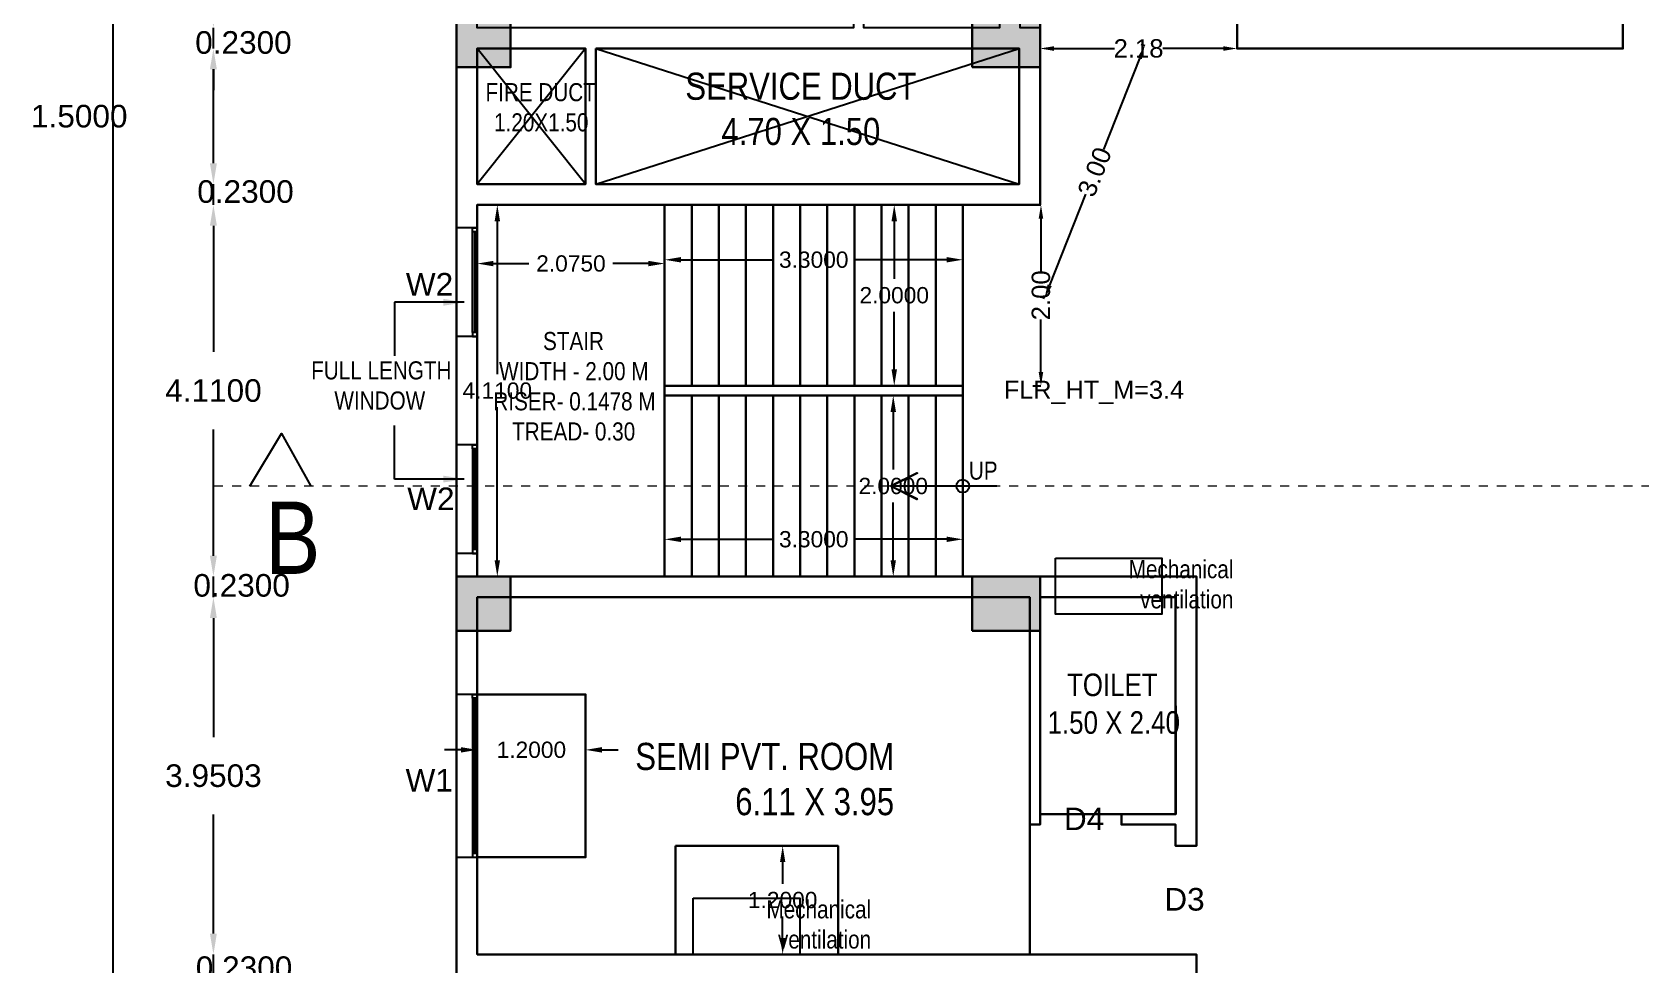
# Model space of a CAD drawing. Header units: metres. Extents: x -38 to 401, y 28 to 287.
# Drawn here: x 205.73 to 223.54, y 40.93 to 51.24 of the extents above; entities that cross this region are included whole.
import ezdxf

# ---------------------------------------------------------------- set-up
doc = ezdxf.new("R2010")
doc.units = ezdxf.units.M
doc.linetypes.add('CENTER', pattern=[2, 1.25, -0.25, 0.25, -0.25])
for name, color, linetype, lineweight in [('BLK_1_FLR_6_ EXIT_WIDTH_ DOOR', 7, 'Continuous', 30), ('BLK_1_FLR_6_BLT_UP_AREA', 4, 'Continuous', 30), ('BLK_1_FLR_6_EXIT_WIDTH_STAIR', 4, 'Continuous', 30), ('BLK_1_FLR_6_REGULAR_ROOM_7', 4, 'Continuous', 30), ('BLK_1_FLR_6_ROOM_7_LIGHT_VENTILATION_1', 7, 'Continuous', 30), ('BLK_1_FLR_6_ROOM_7_LIGHT_VENTILATION_2', 7, 'Continuous', 30), ('BLK_1_FLR_6_STAIR_1', 1, 'Continuous', 30), ('BLK_1_FLR_6_STAIR_1_FLIGHT_1', 7, 'Continuous', 30), ('BLK_1_FLR_6_STAIR_1_FLIGHT_2', 7, 'Continuous', 30), ('BLK_1_FLR_6_STAIR_1_LANDING_1', 7, 'Continuous', 30), ('BLK_1_FLR_6_WC_BATH', 4, 'Continuous', 30), ('BLK_1_LVL_6_BLDG_FOOT_PRINT', 4, 'Continuous', 30), ('UCOLUMN', 6, 'Continuous', 30)]:
    doc.layers.add(name, color=color, linetype=linetype, lineweight=lineweight)
for name, color, linetype in [('BLK_1_FLR_6_BLT_UP_AREA_DEDUCT', 1, 'Continuous'), ('BLK_1_FLR_6_CARPET_AREA', 10, 'Continuous'), ('DIST_EXIT', 7, 'Continuous'), ('UBEAM', 1, 'Continuous'), ('UHATCH', 8, 'Continuous')]:
    doc.layers.add(name, color=color, linetype=linetype)
doc.styles.get("Standard").update_dxf_attribs({"font": 'arial.ttf'})
doc.dimstyles.get("Standard").update_dxf_attribs({"dimtxt": 0.18, "dimasz": 0.18, "dimexe": 0.18, "dimexo": 0.0625, "dimgap": 0.09, "dimtad": 0, "dimtih": 1, "dimtoh": 1, "dimdec": 4, "dimzin": 0, "dimdsep": 46, "dimtxsty": 'Standard', "dimcen": 0.09, "dimadec": 0, "dimazin": 0, "dimtfac": 1, "dimtdec": 4, "dimtofl": 0, "dimtmove": 0, "dimatfit": 3, "dimfxl": 0, "dimtolj": 1, "dimtzin": 0, "dimarcsym": 0})
doc.dimstyles.new('STANDARD$0', dxfattribs={"dimtxt": 7, "dimasz": 3, "dimexe": 3, "dimexo": 1, "dimgap": 1.5, "dimtad": 1, "dimdec": 1, "dimzin": 1, "dimdsep": 46, "dimlunit": 4, "dimtxsty": 'Standard', "dimblk": 'OBLIQUE', "dimcen": 0.09375, "dimdle": 1, "dimclrd": 8, "dimclre": 8, "dimclrt": 7, "dimadec": 1, "dimazin": 0, "dimtfac": 1, "dimtdec": 1, "dimtix": 1, "dimtmove": 2, "dimatfit": 3, "dimldrblk": 'ARCHTICK', "dimfxl": 0, "dimfrac": 2, "dimtolj": 1, "dimtzin": 0, "dimarcsym": 0})

# ---------------------------------------------------------------- blocks, each defined once
blk = doc.blocks.new('600X600')
at = {"layer": 'UHATCH', "linetype": 'Continuous'}
h = blk.add_hatch(color=256, dxfattribs=at)
h.dxf.hatch_style = 1
h.paths.add_polyline_path([(600, 600), (0, 600), (0, 0), (600, 0)])
at = {"layer": 'UCOLUMN', "linetype": 'Continuous'}
blk.add_lwpolyline([(0, 0), (600, 0), (600, 600), (0, 600)], close=True, dxfattribs=at)
blk = doc.blocks.new('750 x 750')
blk.add_blockref('600X600', (0, 75))
blk = doc.blocks.new('600X750')
at = {"layer": 'UHATCH', "linetype": 'Continuous'}
h = blk.add_hatch(color=256, dxfattribs=at)
h.dxf.hatch_style = 1
h.paths.add_polyline_path([(0, 600), (-750, 600), (-750, 0), (0, 0)])
at = {"layer": 'UCOLUMN', "linetype": 'Continuous'}
blk.add_lwpolyline([(0, 0), (-750, 0), (-750, 600), (0, 600)], close=True, dxfattribs=at)
blk = doc.blocks.new('ASDFSDFSDFDFD')
at = {"layer": 'UBEAM', "linetype": 'Continuous'}
for p in [(-21550, 2927), (-21550, -3305)]:
    blk.add_blockref('750 x 750', p, dxfattribs=at)
at = {"layer": 'UBEAM', "xscale": -1}
for p in [(-15840, 3002), (-15840, -3230)]:
    blk.add_blockref('600X750', p, dxfattribs=at)
blk = doc.blocks.new('*D315')
at = {"color": 0, "lineweight": -2}
for p, q in [((207.74, 41.271), (207.74, 41.501)), ((207.74, 40.811), (207.74, 41.041)), ((207.74, 40.581), (207.74, 40.351))]:
    blk.add_line(p, q, dxfattribs=at)
at = {"color": 0}
for points in [[(207.701, 41.271), (207.778, 41.271), (207.74, 41.041)], [(207.701, 40.581), (207.778, 40.581), (207.74, 40.811)]]:
    blk.add_solid(points, dxfattribs=at)
at = {"layer": 'Defpoints', "color": 0}
for p in [(207.74, 41.041), (210.659, 41.041), (210.659, 40.811)]:
    blk.add_point(p, dxfattribs=at)
at = {"color": 0, "lineweight": 25, "insert": (208.079, 40.892), "char_height": 0.25, "attachment_point": 5}
blk.add_mtext('\\A1;0.2300', dxfattribs=at)
blk = doc.blocks.new('*D316')
at = {"color": 0, "lineweight": -2}
for p, q in [((207.74, 44.761), (207.74, 43.443)), ((207.74, 41.271), (207.74, 42.588))]:
    blk.add_line(p, q, dxfattribs=at)
at = {"color": 0}
for points in [[(207.701, 44.761), (207.778, 44.761), (207.74, 44.991)], [(207.701, 41.271), (207.778, 41.271), (207.74, 41.041)]]:
    blk.add_solid(points, dxfattribs=at)
at = {"layer": 'Defpoints', "color": 0}
for p in [(207.74, 44.991), (210.659, 44.991), (210.659, 41.041)]:
    blk.add_point(p, dxfattribs=at)
at = {"color": 0, "lineweight": 25, "insert": (207.74, 43.016), "char_height": 0.25, "attachment_point": 5}
blk.add_mtext('\\A1;3.9503', dxfattribs=at)
blk = doc.blocks.new('*D317')
at = {"color": 0, "lineweight": -2}
for p, q in [((207.74, 45.451), (207.74, 45.681)), ((207.74, 44.991), (207.74, 45.221)), ((207.74, 44.761), (207.74, 44.531))]:
    blk.add_line(p, q, dxfattribs=at)
at = {"color": 0}
for points in [[(207.701, 45.451), (207.778, 45.451), (207.74, 45.221)], [(207.701, 44.761), (207.778, 44.761), (207.74, 44.991)]]:
    blk.add_solid(points, dxfattribs=at)
at = {"layer": 'Defpoints', "color": 0}
for p in [(207.74, 45.221), (210.659, 45.221), (210.659, 44.991)]:
    blk.add_point(p, dxfattribs=at)
at = {"color": 0, "lineweight": 25, "insert": (208.052, 45.121), "char_height": 0.25, "attachment_point": 5}
blk.add_mtext('\\A1;0.2300', dxfattribs=at)
blk = doc.blocks.new('*D318')
at = {"color": 0, "lineweight": -2}
for p, q in [((207.74, 49.101), (207.74, 47.704)), ((207.74, 45.451), (207.74, 46.848))]:
    blk.add_line(p, q, dxfattribs=at)
at = {"color": 0}
for points in [[(207.701, 49.101), (207.778, 49.101), (207.74, 49.331)], [(207.701, 45.451), (207.778, 45.451), (207.74, 45.221)]]:
    blk.add_solid(points, dxfattribs=at)
at = {"layer": 'Defpoints', "color": 0}
for p in [(207.74, 49.331), (210.659, 49.331), (210.659, 45.221)]:
    blk.add_point(p, dxfattribs=at)
at = {"color": 0, "lineweight": 25, "insert": (207.74, 47.276), "char_height": 0.25, "attachment_point": 5}
blk.add_mtext('\\A1;4.1100', dxfattribs=at)
blk = doc.blocks.new('*D319')
at = {"color": 0, "lineweight": -2}
for p, q in [((207.74, 49.791), (207.74, 50.021)), ((207.74, 49.331), (207.74, 49.561)), ((207.74, 49.101), (207.74, 48.871))]:
    blk.add_line(p, q, dxfattribs=at)
at = {"color": 0}
for points in [[(207.701, 49.791), (207.778, 49.791), (207.74, 49.561)], [(207.701, 49.101), (207.778, 49.101), (207.74, 49.331)]]:
    blk.add_solid(points, dxfattribs=at)
at = {"layer": 'Defpoints', "color": 0}
for p in [(207.74, 49.561), (210.659, 49.561), (210.659, 49.331)]:
    blk.add_point(p, dxfattribs=at)
at = {"color": 0, "lineweight": 25, "insert": (208.095, 49.477), "char_height": 0.25, "attachment_point": 5}
blk.add_mtext('\\A1;0.2300', dxfattribs=at)
blk = doc.blocks.new('*D320')
at = {"color": 0, "lineweight": -2}
blk.add_line((207.74, 49.791), (207.74, 50.831), dxfattribs=at)
at = {"color": 0}
for points in [[(207.701, 50.831), (207.778, 50.831), (207.74, 51.061)], [(207.701, 49.791), (207.778, 49.791), (207.74, 49.561)]]:
    blk.add_solid(points, dxfattribs=at)
at = {"layer": 'Defpoints', "color": 0}
for p in [(207.74, 51.061), (210.659, 51.061), (210.659, 49.561)]:
    blk.add_point(p, dxfattribs=at)
at = {"color": 0, "lineweight": 25, "insert": (206.255, 50.311), "char_height": 0.25, "attachment_point": 5}
blk.add_mtext('\\A1;1.5000', dxfattribs=at)
blk = doc.blocks.new('*D321')
at = {"color": 0, "lineweight": -2}
for p, q in [((207.74, 51.521), (207.74, 51.751)), ((207.74, 51.061), (207.74, 51.291)), ((207.74, 50.831), (207.74, 50.601))]:
    blk.add_line(p, q, dxfattribs=at)
at = {"color": 0}
for points in [[(207.701, 51.521), (207.778, 51.521), (207.74, 51.291)], [(207.701, 50.831), (207.778, 50.831), (207.74, 51.061)]]:
    blk.add_solid(points, dxfattribs=at)
at = {"layer": 'Defpoints', "color": 0}
for p in [(207.74, 51.291), (210.659, 51.291), (210.659, 51.061)]:
    blk.add_point(p, dxfattribs=at)
at = {"color": 0, "lineweight": 25, "insert": (208.072, 51.126), "char_height": 0.25, "attachment_point": 5}
blk.add_mtext('\\A1;0.2300', dxfattribs=at)
blk = doc.blocks.new('*D44')
at = {"color": 0, "lineweight": -2}
for p, q in [((206.632, 85.881), (206.632, 59.864)), ((206.632, 32.991), (206.632, 59.008))]:
    blk.add_line(p, q, dxfattribs=at)
at = {"color": 0}
for points in [[(206.594, 85.881), (206.67, 85.881), (206.632, 86.111)], [(206.594, 32.991), (206.67, 32.991), (206.632, 32.761)]]:
    blk.add_solid(points, dxfattribs=at)
at = {"layer": 'Defpoints', "color": 0}
for p in [(210.429, 86.111), (206.632, 32.761), (210.429, 32.761)]:
    blk.add_point(p, dxfattribs=at)
at = {"color": 0, "lineweight": 25, "insert": (206.632, 59.436), "char_height": 0.25, "attachment_point": 5}
blk.add_mtext('\\A1;53.3500', dxfattribs=at)
blk = doc.blocks.new('*D840')
at = {"layer": 'BLK_1_FLR_6_EXIT_WIDTH_STAIR', "color": 0, "lineweight": -2}
for p, q in [((216.809, 49.331), (216.899, 49.331)), ((216.899, 49.178), (216.899, 48.598)), ((216.899, 47.483), (216.899, 48.063)), ((216.809, 47.331), (216.899, 47.331))]:
    blk.add_line(p, q, dxfattribs=at)
at = {"layer": 'BLK_1_FLR_6_EXIT_WIDTH_STAIR', "color": 0}
for points in [[(216.873, 49.178), (216.924, 49.178), (216.899, 49.331)], [(216.873, 47.483), (216.924, 47.483), (216.899, 47.331)]]:
    blk.add_solid(points, dxfattribs=at)
at = {"layer": 'Defpoints', "color": 0}
for p in [(216.034, 49.331), (216.034, 47.331), (216.899, 47.331)]:
    blk.add_point(p, dxfattribs=at)
at = {"layer": 'BLK_1_FLR_6_EXIT_WIDTH_STAIR', "color": 0, "lineweight": 30, "insert": (216.899, 48.331), "char_height": 0.2032, "attachment_point": 5, "rotation": 90}
blk.add_mtext('\\A1;2.00', dxfattribs=at)
blk = doc.blocks.new('*D841')
at = {"layer": 'BLK_1_FLR_6_ EXIT_WIDTH_ DOOR', "color": 0, "lineweight": -2}
for p, q in [((217.042, 51.061), (217.711, 51.061)), ((218.917, 51.061), (218.247, 51.061))]:
    blk.add_line(p, q, dxfattribs=at)
at = {"layer": 'BLK_1_FLR_6_ EXIT_WIDTH_ DOOR', "color": 0}
for points in [[(217.042, 51.086), (217.042, 51.035), (216.889, 51.061)], [(218.917, 51.086), (218.917, 51.035), (219.069, 51.061)]]:
    blk.add_solid(points, dxfattribs=at)
at = {"layer": 'Defpoints', "color": 0}
for p in [(216.889, 51.061), (216.889, 51.061), (219.069, 51.061)]:
    blk.add_point(p, dxfattribs=at)
at = {"layer": 'BLK_1_FLR_6_ EXIT_WIDTH_ DOOR', "color": 0, "lineweight": 30, "insert": (217.979, 51.061), "char_height": 0.2032, "attachment_point": 5}
blk.add_mtext('\\A1;2.18', dxfattribs=at)
blk = doc.blocks.new('*D842')
at = {"layer": 'Defpoints', "color": 0}
for p in [(218.007, 51.109), (218.047, 51.093), (216.899, 48.316)]:
    blk.add_point(p, dxfattribs=at)
at = {"layer": 'DIST_EXIT', "color": 0, "lineweight": -2}
for p, q in [((218.007, 51.109), (218.047, 51.093)), ((217.991, 50.951), (217.591, 49.943)), ((216.996, 48.442), (217.395, 49.449)), ((216.899, 48.316), (216.939, 48.3))]:
    blk.add_line(p, q, dxfattribs=at)
at = {"layer": 'DIST_EXIT', "color": 0}
for points in [[(217.967, 50.961), (218.015, 50.942), (218.047, 51.093)], [(216.972, 48.451), (217.019, 48.432), (216.939, 48.3)]]:
    blk.add_solid(points, dxfattribs=at)
at = {"layer": 'DIST_EXIT', "color": 0, "lineweight": 30, "insert": (217.493, 49.696), "char_height": 0.2032, "attachment_point": 5, "rotation": 68.3607}
blk.add_mtext('\\A1;3.00', dxfattribs=at)
blk = doc.blocks.new('*D893')
at = {"layer": 'BLK_1_FLR_6_STAIR_1_FLIGHT_1', "color": 0, "linetype": 'Continuous', "lineweight": -2}
for p, q in [((215.008, 47.221), (215.444, 47.221)), ((215.264, 47.041), (215.264, 46.403)), ((215.264, 45.401), (215.264, 46.039)), ((215.008, 45.221), (215.444, 45.221))]:
    blk.add_line(p, q, dxfattribs=at)
at = {"layer": 'BLK_1_FLR_6_STAIR_1_FLIGHT_1', "color": 0, "linetype": 'Continuous'}
for points in [[(215.234, 47.041), (215.294, 47.041), (215.264, 47.221)], [(215.234, 45.401), (215.294, 45.401), (215.264, 45.221)]]:
    blk.add_solid(points, dxfattribs=at)
at = {"layer": 'Defpoints', "color": 0, "linetype": 'Continuous'}
for p in [(214.945, 47.221), (214.945, 45.221), (215.264, 45.221)]:
    blk.add_point(p, dxfattribs=at)
at = {"layer": 'BLK_1_FLR_6_STAIR_1_FLIGHT_1', "color": 0, "linetype": 'Continuous', "insert": (215.264, 46.221), "char_height": 0.18, "attachment_point": 5}
blk.add_mtext('\\A1;2.0000', dxfattribs=at)
blk = doc.blocks.new('*D894')
at = {"layer": 'BLK_1_FLR_6_STAIR_1_FLIGHT_1', "color": 0, "linetype": 'Continuous', "lineweight": -2}
for p, q in [((212.734, 45.88), (212.734, 45.452)), ((216.034, 45.88), (216.034, 45.452)), ((212.914, 45.632), (213.921, 45.632)), ((215.854, 45.632), (214.847, 45.632))]:
    blk.add_line(p, q, dxfattribs=at)
at = {"layer": 'BLK_1_FLR_6_STAIR_1_FLIGHT_1', "color": 0, "linetype": 'Continuous'}
for points in [[(212.914, 45.662), (212.914, 45.602), (212.734, 45.632)], [(215.854, 45.662), (215.854, 45.602), (216.034, 45.632)]]:
    blk.add_solid(points, dxfattribs=at)
at = {"layer": 'Defpoints', "color": 0, "linetype": 'Continuous'}
for p in [(212.734, 45.943), (216.034, 45.943), (216.034, 45.632)]:
    blk.add_point(p, dxfattribs=at)
at = {"layer": 'BLK_1_FLR_6_STAIR_1_FLIGHT_1', "color": 0, "linetype": 'Continuous', "insert": (214.384, 45.632), "char_height": 0.18, "attachment_point": 5}
blk.add_mtext('\\A1;3.3000', dxfattribs=at)
blk = doc.blocks.new('*D895')
at = {"layer": 'BLK_1_FLR_6_STAIR_1_FLIGHT_2', "color": 0, "linetype": 'Continuous', "lineweight": -2}
for p, q in [((215.008, 49.331), (215.455, 49.331)), ((215.275, 49.151), (215.275, 48.513)), ((215.275, 47.511), (215.275, 48.149)), ((215.008, 47.331), (215.455, 47.331))]:
    blk.add_line(p, q, dxfattribs=at)
at = {"layer": 'BLK_1_FLR_6_STAIR_1_FLIGHT_2', "color": 0, "linetype": 'Continuous'}
for points in [[(215.245, 49.151), (215.305, 49.151), (215.275, 49.331)], [(215.245, 47.511), (215.305, 47.511), (215.275, 47.331)]]:
    blk.add_solid(points, dxfattribs=at)
at = {"layer": 'Defpoints', "color": 0, "linetype": 'Continuous'}
for p in [(214.945, 49.331), (215.275, 49.331), (214.945, 47.331)]:
    blk.add_point(p, dxfattribs=at)
at = {"layer": 'BLK_1_FLR_6_STAIR_1_FLIGHT_2', "color": 0, "linetype": 'Continuous', "insert": (215.275, 48.331), "char_height": 0.18, "attachment_point": 5}
blk.add_mtext('\\A1;2.0000', dxfattribs=at)
blk = doc.blocks.new('*D896')
at = {"layer": 'BLK_1_FLR_6_STAIR_1_FLIGHT_2', "color": 0, "linetype": 'Continuous', "lineweight": -2}
for p, q in [((212.734, 48.634), (212.734, 48.904)), ((216.034, 48.634), (216.034, 48.904)), ((212.914, 48.724), (213.921, 48.724)), ((215.854, 48.724), (214.847, 48.724))]:
    blk.add_line(p, q, dxfattribs=at)
at = {"layer": 'BLK_1_FLR_6_STAIR_1_FLIGHT_2', "color": 0, "linetype": 'Continuous'}
for points in [[(212.914, 48.754), (212.914, 48.694), (212.734, 48.724)], [(215.854, 48.754), (215.854, 48.694), (216.034, 48.724)]]:
    blk.add_solid(points, dxfattribs=at)
at = {"layer": 'Defpoints', "color": 0, "linetype": 'Continuous'}
for p in [(212.734, 48.724), (212.734, 48.572), (216.034, 48.572)]:
    blk.add_point(p, dxfattribs=at)
at = {"layer": 'BLK_1_FLR_6_STAIR_1_FLIGHT_2', "color": 0, "linetype": 'Continuous', "insert": (214.384, 48.724), "char_height": 0.18, "attachment_point": 5}
blk.add_mtext('\\A1;3.3000', dxfattribs=at)
blk = doc.blocks.new('*D897')
at = {"layer": 'BLK_1_FLR_6_STAIR_1_LANDING_1', "color": 0, "linetype": 'Continuous', "lineweight": -2}
for p, q in [((210.659, 48.634), (210.659, 48.862)), ((212.734, 48.634), (212.734, 48.862))]:
    blk.add_line(p, q, dxfattribs=at)
at = {"layer": 'BLK_1_FLR_6_STAIR_1_LANDING_1', "color": 0, "lineweight": -2}
for p, q in [((210.839, 48.682), (211.232, 48.682)), ((212.554, 48.682), (212.161, 48.682))]:
    blk.add_line(p, q, dxfattribs=at)
at = {"layer": 'BLK_1_FLR_6_STAIR_1_LANDING_1', "color": 0, "linetype": 'Continuous'}
for points in [[(210.839, 48.712), (210.839, 48.652), (210.659, 48.682)], [(212.554, 48.712), (212.554, 48.652), (212.734, 48.682)]]:
    blk.add_solid(points, dxfattribs=at)
at = {"layer": 'Defpoints', "color": 0, "linetype": 'Continuous'}
for p in [(212.734, 48.682), (210.659, 48.572), (212.734, 48.572)]:
    blk.add_point(p, dxfattribs=at)
at = {"layer": 'BLK_1_FLR_6_STAIR_1_LANDING_1', "color": 0, "linetype": 'Continuous', "insert": (211.697, 48.682), "char_height": 0.18, "attachment_point": 5}
blk.add_mtext('\\A1;2.0750', dxfattribs=at)
blk = doc.blocks.new('*D898')
at = {"layer": 'BLK_1_FLR_6_STAIR_1_LANDING_1', "color": 0, "linetype": 'Continuous', "lineweight": -2}
for p, q in [((210.722, 49.331), (211.062, 49.331)), ((210.722, 45.221), (211.062, 45.221))]:
    blk.add_line(p, q, dxfattribs=at)
at = {"layer": 'BLK_1_FLR_6_STAIR_1_LANDING_1', "color": 0, "lineweight": -2}
for p, q in [((210.882, 49.151), (210.882, 47.458)), ((210.882, 45.401), (210.882, 47.094))]:
    blk.add_line(p, q, dxfattribs=at)
at = {"layer": 'BLK_1_FLR_6_STAIR_1_LANDING_1', "color": 0, "linetype": 'Continuous'}
for points in [[(210.852, 49.151), (210.912, 49.151), (210.882, 49.331)], [(210.852, 45.401), (210.912, 45.401), (210.882, 45.221)]]:
    blk.add_solid(points, dxfattribs=at)
at = {"layer": 'Defpoints', "color": 0, "linetype": 'Continuous'}
for p in [(210.659, 49.331), (210.659, 45.221), (210.882, 45.221)]:
    blk.add_point(p, dxfattribs=at)
at = {"layer": 'BLK_1_FLR_6_STAIR_1_LANDING_1', "color": 0, "linetype": 'Continuous', "insert": (210.882, 47.276), "char_height": 0.18, "attachment_point": 5}
blk.add_mtext('\\A1;4.1100', dxfattribs=at)
blk = doc.blocks.new('*D1041')
at = {"layer": 'BLK_1_FLR_6_ROOM_7_LIGHT_VENTILATION_1', "color": 0, "lineweight": -2}
for p, q in [((210.659, 43.853), (210.659, 43.123)), ((211.859, 43.853), (211.859, 43.123)), ((210.479, 43.303), (210.299, 43.303)), ((212.039, 43.303), (212.219, 43.303))]:
    blk.add_line(p, q, dxfattribs=at)
at = {"layer": 'BLK_1_FLR_6_ROOM_7_LIGHT_VENTILATION_1', "color": 0}
for points in [[(210.479, 43.333), (210.479, 43.273), (210.659, 43.303)], [(212.039, 43.333), (212.039, 43.273), (211.859, 43.303)]]:
    blk.add_solid(points, dxfattribs=at)
at = {"layer": 'Defpoints', "color": 0}
for p in [(210.659, 43.916), (211.859, 43.916), (211.859, 43.303)]:
    blk.add_point(p, dxfattribs=at)
at = {"layer": 'BLK_1_FLR_6_ROOM_7_LIGHT_VENTILATION_1', "color": 0, "lineweight": 30, "insert": (211.259, 43.303), "char_height": 0.18, "attachment_point": 5}
blk.add_mtext('\\A1;1.2000', dxfattribs=at)
blk = doc.blocks.new('*D1102')
at = {"layer": 'BLK_1_FLR_6_ROOM_7_LIGHT_VENTILATION_2', "color": 0, "lineweight": -2}
for p, q in [((214.59, 42.241), (213.86, 42.241)), ((214.04, 42.061), (214.04, 41.822)), ((214.04, 41.221), (214.04, 41.459)), ((214.59, 41.041), (213.86, 41.041))]:
    blk.add_line(p, q, dxfattribs=at)
at = {"layer": 'BLK_1_FLR_6_ROOM_7_LIGHT_VENTILATION_2', "color": 0}
for points in [[(214.01, 42.061), (214.07, 42.061), (214.04, 42.241)], [(214.01, 41.221), (214.07, 41.221), (214.04, 41.041)]]:
    blk.add_solid(points, dxfattribs=at)
at = {"layer": 'Defpoints', "color": 0}
for p in [(214.653, 42.241), (214.04, 41.041), (214.653, 41.041)]:
    blk.add_point(p, dxfattribs=at)
at = {"layer": 'BLK_1_FLR_6_ROOM_7_LIGHT_VENTILATION_2', "color": 0, "lineweight": 30, "insert": (214.04, 41.641), "char_height": 0.18, "attachment_point": 5}
blk.add_mtext('\\A1;1.2000', dxfattribs=at)

msp = doc.modelspace()

# ---------------------------------------------------------------- linework, layer by layer
at = {"color": 7, "lineweight": 25}
for p, q in [((211.85906, 49.56091), (210.65906, 51.06091)), ((211.85906, 51.06091), (210.65906, 49.56091)), ((211.97406, 49.56091), (216.65906, 51.06091)), ((211.97406, 51.06091), (216.65906, 49.56091)), ((212.73406, 47.33091), (212.73406, 49.33091)), ((213.03406, 47.33091), (213.03406, 49.33091)), ((213.33406, 47.33091), (213.33406, 49.33091)), ((213.63406, 47.33091), (213.63406, 49.33091)), ((213.93406, 47.33091), (213.93406, 49.33091)), ((214.23406, 47.33091), (214.23406, 49.33091)), ((214.53406, 47.33091), (214.53406, 49.33091)), ((214.83406, 47.33091), (214.83406, 49.33091)), ((215.13406, 47.33091), (215.13406, 49.33091)), ((215.43406, 47.33091), (215.43406, 49.33091)), ((215.73406, 47.33091), (215.73406, 49.33091)), ((210.65906, 49.07591), (210.42906, 49.07591)), ((210.42906, 49.07591), (210.42906, 47.87591)), ((210.60796, 47.9185), (210.60795, 49.05985)), ((210.62998, 49.03332), (210.62999, 47.9185)), ((210.6385, 49.03332), (210.63851, 47.9185)), ((210.65905, 49.05985), (210.65906, 47.9185)), ((210.42906, 47.87591), (210.42906, 46.67591)), ((210.65906, 47.87591), (210.42906, 47.87591)), ((210.65906, 46.67591), (210.65906, 47.87591)), ((212.73406, 47.22091), (212.73406, 47.33091)), ((212.73406, 47.33091), (216.03406, 47.33091)), ((212.73406, 47.22091), (216.03406, 47.22091)), ((212.73406, 47.22091), (212.73406, 45.22091)), ((213.03406, 45.22091), (213.03406, 47.22091)), ((213.33406, 45.22091), (213.33406, 47.22091)), ((213.63406, 45.22091), (213.63406, 47.22091)), ((213.93406, 45.22091), (213.93406, 47.22091)), ((214.23406, 45.22091), (214.23406, 47.22091)), ((214.53406, 45.22091), (214.53406, 47.22091)), ((214.83406, 45.22091), (214.83406, 47.22091)), ((215.13406, 45.22091), (215.13406, 47.22091)), ((215.43406, 45.22091), (215.43406, 47.22091)), ((215.73406, 45.22091), (215.73406, 47.22091)), ((216.03406, 47.22091), (216.03406, 47.33091)), ((216.03406, 45.22091), (216.03406, 47.22091)), ((210.65906, 46.67591), (210.42906, 46.67591)), ((210.42906, 45.47591), (210.42906, 46.67591)), ((210.60796, 46.63332), (210.60795, 45.49196)), ((210.62998, 45.5185), (210.62999, 46.63332)), ((210.6385, 45.5185), (210.63851, 46.63332)), ((210.65905, 45.49196), (210.65906, 46.63332)), ((216.41179, 46.22091), (215.24579, 46.22091)), ((210.65906, 45.47591), (210.42906, 45.47591)), ((210.65906, 45.22091), (210.65906, 45.47591)), ((218.61906, 45.22091), (210.65906, 45.22091)), ((218.61906, 42.24057), (218.61906, 45.22091)), ((210.65906, 43.91574), (210.65906, 44.99091)), ((210.65906, 44.99091), (216.77406, 44.99091)), ((216.77406, 44.99091), (216.77406, 42.47591)), ((216.88906, 42.47591), (216.88906, 44.99091)), ((216.88906, 44.99091), (218.38906, 44.99091)), ((218.38906, 44.99091), (218.38906, 42.59091)), ((210.42906, 42.11574), (210.42906, 43.91574)), ((210.65906, 43.91574), (210.42906, 43.91574)), ((210.60796, 43.87315), (210.60795, 42.13179)), ((210.62998, 42.15833), (210.62999, 43.87315)), ((210.6385, 42.15833), (210.63851, 43.87315)), ((210.65905, 42.13179), (210.65906, 43.87315)), ((218.38906, 42.59091), (217.78906, 42.59069)), ((217.78906, 42.59069), (217.78906, 42.47591)), ((216.77406, 42.47591), (216.88906, 42.47591)), ((217.78906, 42.47591), (218.38906, 42.47591)), ((218.38906, 42.47591), (218.38906, 42.24057)), ((218.38906, 42.24057), (218.61906, 42.24057)), ((210.42906, 42.11574), (210.65906, 42.11574)), ((210.65906, 41.04057), (210.65906, 42.11574)), ((218.61906, 41.04057), (210.65906, 41.04057)), ((218.61906, 40.81057), (218.61906, 41.04057))]:
    msp.add_line(p, q, dxfattribs=at)
for points in [[(223.33906, 64.33841), (223.33906, 51.06091), (219.06906, 51.06091), (219.06906, 52.30591)], [(210.65906, 49.07591), (210.65906, 49.33091), (216.88906, 49.33091), (216.88906, 51.29091), (216.66906, 51.29091), (216.66906, 53.93524), (216.43906, 53.93524), (216.43906, 53.55741), (215.83906, 53.55741), (215.83906, 53.44241), (216.43906, 53.44241), (216.43906, 51.29091), (214.93906, 51.28841), (214.93906, 53.55741), (214.82406, 53.55741), (214.82406, 51.29091), (210.65906, 51.29091), (210.65906, 51.85591)], [(210.42906, 51.85591), (210.42906, 49.07591)], [(208.14177, 46.22091), (208.49163, 46.80378), (208.81775, 46.22091)], [(210.42906, 45.47591), (210.42906, 43.91574)], [(210.42906, 42.11574), (210.42906, 40.49091)]]:
    msp.add_lwpolyline(points, dxfattribs=at)
for points in [[(211.85906, 49.56091), (210.65906, 49.56091), (210.65906, 51.06091), (211.85906, 51.06091)], [(211.97406, 51.06091), (216.65906, 51.06091), (216.65906, 49.56091), (211.97406, 49.56091)], [(210.65905, 49.03332), (210.60795, 49.03332), (210.60795, 49.07591), (210.65905, 49.07591)], [(210.65906, 47.9185), (210.60796, 47.9185), (210.60796, 47.87591), (210.65906, 47.87591)], [(210.65906, 46.63332), (210.60796, 46.63332), (210.60796, 46.67591), (210.65906, 46.67591)], [(215.53094, 46.07853), (215.52679, 46.07399), (215.24165, 46.21637), (215.24579, 46.22091), (215.24165, 46.22545), (215.52679, 46.36782), (215.53094, 46.36328), (215.24579, 46.22091)], [(210.65905, 45.5185), (210.60795, 45.5185), (210.60795, 45.47591), (210.65905, 45.47591)], [(217.05865, 45.42467), (218.23808, 45.42467), (218.23808, 44.80324), (217.05865, 44.80324)], [(210.65906, 43.87315), (210.60796, 43.87315), (210.60796, 43.91574), (210.65906, 43.91574)], [(210.65905, 42.15833), (210.60795, 42.15833), (210.60795, 42.11574), (210.65905, 42.11574)], [(213.04944, 41.66199), (214.22887, 41.66199), (214.22887, 41.04057), (213.04944, 41.04057)]]:
    msp.add_lwpolyline(points, close=True, dxfattribs=at)
at = {"linetype": 'CENTER', "lineweight": 20, "ltscale": 0.05}
msp.add_lwpolyline([(234.04575, 46.22091), (207.68809, 46.22091)], dxfattribs=at)
at = {"color": 7, "lineweight": 25}
msp.add_circle((216.03406, 46.22091), 0.07122, dxfattribs=at)
at = {"layer": 'BLK_1_FLR_6_BLT_UP_AREA', "color": 12, "lineweight": 30}
msp.add_lwpolyline([(210.42905, 32.76079), (210.42905, 86.11091), (233.47905, 86.11091), (233.47905, 76.14091), (231.97905, 76.14091), (231.97905, 32.76079)], close=True, dxfattribs=at)
at = {"layer": 'BLK_1_FLR_6_BLT_UP_AREA_DEDUCT', "color": 12, "lineweight": 30}
for points in [[(210.65905, 49.56091), (211.85905, 49.56091), (211.85905, 51.06091), (210.65905, 51.06091)], [(211.97405, 51.06091), (216.65905, 51.06091), (216.65905, 49.56091), (211.97405, 49.56091)]]:
    msp.add_lwpolyline(points, close=True, dxfattribs=at)
at = {"layer": 'BLK_1_FLR_6_CARPET_AREA', "color": 15, "linetype": 'Continuous', "lineweight": 30}
for points in [[(219.06906, 52.30591), (219.06906, 51.06091), (223.33906, 51.06091), (223.33906, 64.33841)], [(218.61906, 40.81057), (218.61906, 41.04057), (210.65906, 41.04057), (210.65906, 44.99091), (216.77406, 44.99091), (216.77406, 42.47591), (216.88906, 42.47591), (216.88906, 44.99091), (218.38906, 44.99091), (218.38994, 42.59091), (217.78906, 42.59091), (217.78906, 42.47591), (218.38906, 42.47591), (218.38906, 42.24057), (218.61906, 42.24057), (218.61906, 45.22091), (210.65905, 45.22091), (210.65906, 49.33091), (216.88906, 49.33091), (216.88906, 51.45341)]]:
    msp.add_lwpolyline(points, dxfattribs=at)
at = {"layer": 'BLK_1_FLR_6_REGULAR_ROOM_7', "color": 2, "lineweight": 30}
msp.add_lwpolyline([(210.65906, 41.04057), (216.77406, 41.04057), (216.77406, 44.99091), (210.65906, 44.99091)], close=True, dxfattribs=at)
at = {"layer": 'BLK_1_FLR_6_ROOM_7_LIGHT_VENTILATION_1', "color": 2, "lineweight": 30}
msp.add_lwpolyline([(210.65905, 42.11574), (210.65905, 43.91574), (211.85905, 43.91574), (211.85905, 42.11574)], close=True, dxfattribs=at)
at = {"layer": 'BLK_1_FLR_6_ROOM_7_LIGHT_VENTILATION_2', "color": 2, "lineweight": 30}
msp.add_lwpolyline([(212.85276, 42.24057), (214.65276, 42.24057), (214.65276, 41.04057), (212.85276, 41.04057)], close=True, dxfattribs=at)
at = {"layer": 'BLK_1_FLR_6_STAIR_1', "color": 1, "linetype": 'Continuous'}
msp.add_lwpolyline([(210.65905, 49.33091), (216.03405, 49.33091), (216.03405, 45.22091), (210.65905, 45.22091)], close=True, dxfattribs=at)
at = {"layer": 'BLK_1_FLR_6_STAIR_1_FLIGHT_1', "color": 7, "lineweight": 30}
for p, q in [((212.73405, 47.22091), (212.73405, 45.22091)), ((213.03405, 45.22091), (213.03405, 47.22091)), ((213.33405, 45.22091), (213.33405, 47.22091)), ((213.63405, 45.22091), (213.63405, 47.22091)), ((213.93405, 45.22091), (213.93405, 47.22091)), ((214.23405, 45.22091), (214.23405, 47.22091)), ((214.53405, 45.22091), (214.53405, 47.22091)), ((214.83405, 45.22091), (214.83405, 47.22091)), ((215.13405, 45.22091), (215.13405, 47.22091)), ((215.43405, 45.22091), (215.43405, 47.22091)), ((215.73405, 45.22091), (215.73405, 47.22091)), ((216.03405, 45.22091), (216.03405, 47.22091))]:
    msp.add_line(p, q, dxfattribs=at)
at = {"layer": 'BLK_1_FLR_6_STAIR_1_FLIGHT_1', "linetype": 'Continuous'}
msp.add_lwpolyline([(216.03405, 47.22091), (212.73405, 47.22091), (212.73405, 45.22091), (216.03405, 45.22091)], close=True, dxfattribs=at)
at = {"layer": 'BLK_1_FLR_6_STAIR_1_FLIGHT_2', "color": 7, "lineweight": 30}
for p, q in [((212.73405, 47.33091), (212.73405, 49.33091)), ((213.03405, 47.33091), (213.03405, 49.33091)), ((213.33405, 47.33091), (213.33405, 49.33091)), ((213.63405, 47.33091), (213.63405, 49.33091)), ((213.93405, 47.33091), (213.93405, 49.33091)), ((214.23405, 47.33091), (214.23405, 49.33091)), ((214.53405, 47.33091), (214.53405, 49.33091)), ((214.83405, 47.33091), (214.83405, 49.33091)), ((215.13405, 47.33091), (215.13405, 49.33091)), ((215.43405, 47.33091), (215.43405, 49.33091)), ((215.73405, 47.33091), (215.73405, 49.33091)), ((216.03405, 47.33091), (216.03405, 49.33091))]:
    msp.add_line(p, q, dxfattribs=at)
at = {"layer": 'BLK_1_FLR_6_STAIR_1_FLIGHT_2', "linetype": 'Continuous'}
msp.add_lwpolyline([(216.03405, 49.33091), (212.73405, 49.33091), (212.73405, 47.33091), (216.03405, 47.33091)], close=True, dxfattribs=at)
at = {"layer": 'BLK_1_FLR_6_STAIR_1_LANDING_1', "color": 7, "lineweight": 30}
msp.add_lwpolyline([(210.65905, 49.33091), (212.73405, 49.33091), (212.73405, 45.22091), (210.65905, 45.22091)], close=True, dxfattribs=at)
at = {"layer": 'BLK_1_FLR_6_WC_BATH', "color": 3, "linetype": 'Continuous', "lineweight": 30}
msp.add_lwpolyline([(218.38906, 42.59091), (216.88906, 42.59091), (216.88906, 44.99091), (218.38906, 44.99091)], close=True, dxfattribs=at)
at = {"layer": 'BLK_1_LVL_6_BLDG_FOOT_PRINT', "color": 1}
msp.add_lwpolyline([(210.42904, 32.76091), (210.42904, 86.10527), (233.47904, 86.11091), (233.47904, 76.14091), (231.97904, 76.14091), (231.97904, 32.76091)], close=True, dxfattribs=at)

# ---------------------------------------------------------------- block references
at = {"color": 7, "lineweight": 25, "xscale": 0.001, "yscale": 0.001, "zscale": 0.001}
msp.add_blockref('ASDFSDFSDFDFD', (231.97906, 47.85091), dxfattribs=at)
msp.add_blockref('ASDFSDFSDFDFD', (231.97906, 47.85091), dxfattribs=at)

# ---------------------------------------------------------------- texts
at = {"color": 7, "lineweight": 25}
for s, insert, char_height, width, attachment_point in [('{\\fArial Narrow|b0|i0|c0|p34;\\W2.5447; \\W1;SERVICE DUCT\\P{\\W6.723502; }4.70 X 1.50}', (212.71998, 50.79359), 0.3, 3.0224593, 1), ('{\\fArial Narrow|b0|i0|c0|p34;\\W5.05662; \\W1;FIRE DUCT\\P{\\W6.541631; }1.20X1.50}', (210.42906, 50.67788), 0.2, 1.8424125, 1), ('{\\fArial Narrow|b0|i0|c0|p34;\\W9.27075; \\W1;STAIR\\P{\\W1.631566; }WIDTH - 2.00 M\\P{\\W0.642273; }RISER- 0.1478 M\\P{\\W3.902444; }TREAD- 0.30}', (210.79736, 47.92536, -12.79858), 0.2, 1.8424125, 1), ('{\\fArial Narrow|b0|i0|c0|p34;\\W2.57161; \\W1;FULL LENGTH \\P{\\W6.611224; }WINDOW}', (208.65756, 47.6007, -12.79858), 0.2, 1.8424125, 1), ('{\\fArial Narrow|b0|i0|c0|p34;\\W9.53418;  \\W1;UP}', (214.88615, 46.49198), 0.2, 2.7201691, 1), ('{\\fArial Narrow|b0|i0|c0|p34;\\W2.40293; \\W1;B}', (207.69975, 46.04961), 0.8, 1.7202398, 1), ('{\\fArial Narrow|b0|i0|c0|p34;Mechanical\\Pventilation}', (219.02869, 44.86552), 0.2, 2.774038, 9), ('{\\fArial Narrow|b0|i0|c0|p34;\\W5.59955;  \\W1;TOILET\\P{\\W8.498885; }1.50 X 2.40}', (216.29555, 43.47702), 0.25, 2.774038, 7), ('{\\fArial Narrow|b0|i0|c0|p34;SEMI PVT. ROOM\\P6.11 X 3.95}', (215.27342, 42.57631), 0.3, 3.2446164, 9), ('{\\fArial Narrow|b0|i0|c0|p34;Mechanical\\Pventilation}', (215.01948, 41.10285), 0.2, 2.774038, 9)]:
    msp.add_mtext(s, dxfattribs=dict(at, insert=insert, char_height=char_height, width=width, attachment_point=attachment_point))
at = {"color": 7, "lineweight": 25, "char_height": 0.25, "attachment_point": 1}
for s, insert in [('W2', (209.86957, 48.57784)), ('W2', (209.88457, 46.20484)), ('W1', (209.86657, 43.09184)), ('D4', (217.15285, 42.66497)), ('D3', (218.2641, 41.77525))]:
    msp.add_mtext_dynamic_manual_height_columns(s, width=331.5310086, gutter_width=1000, heights=[0], dxfattribs=dict(at, insert=insert))
at = {"layer": 'BLK_1_FLR_6_STAIR_1', "color": 1, "linetype": 'Continuous', "insert": (217.48536, 47.38627), "char_height": 0.2, "width": 2.4, "attachment_point": 2}
msp.add_mtext('FLR_HT_M=3.4', dxfattribs=at)

# ---------------------------------------------------------------- dimensions: what is measured, and where the dimension line sits
at = {"lineweight": 25}
for base, p1, p2, override, picture, middle in [((206.63184, 32.76091), (210.42905, 86.11091), (210.42905, 32.76091), {"dimscale": 1, "dimtxt": 0.25, "dimasz": 0.23, "dimgap": 0.3, "dimpost": '\\X', "dimse1": 1, "dimse2": 1, "dimfxl": 25.4}, '*D44', (206.63184, 59.43591)), ((207.73982, 51.06091), (210.65906, 49.56091), (210.65906, 51.06091), {"dimscale": 1, "dimtxt": 0.25, "dimasz": 0.23, "dimgap": 0.3, "dimpost": '\\X', "dimse1": 1, "dimse2": 1, "dimtmove": 1, "dimfxl": 25.4}, '*D320', (206.25453, 50.31091)), ((207.73982, 49.33091), (210.65906, 45.22091), (210.65906, 49.33091), {"dimscale": 1, "dimtxt": 0.25, "dimasz": 0.23, "dimgap": 0.3, "dimpost": '\\X', "dimse1": 1, "dimse2": 1, "dimtmove": 1, "dimfxl": 25.4}, '*D318', (207.73982, 47.27591)), ((207.73982, 44.99091), (210.65906, 41.04057), (210.65906, 44.99091), {"dimscale": 1, "dimtxt": 0.25, "dimasz": 0.23, "dimgap": 0.3, "dimpost": '\\X', "dimse1": 1, "dimse2": 1, "dimtmove": 1, "dimfxl": 25.4}, '*D316', (207.73982, 43.01574))]:
    dim = msp.add_linear_dim(base=base, p1=p1, p2=p2, angle=90, dimstyle='Standard', override=override, dxfattribs=at)
    dim.commit()
    dim.dimension.update_dxf_attribs({"geometry": picture, "text_midpoint": middle})
for base, p1, p2, picture, middle in [((207.73982, 51.29091), (210.65906, 51.06091), (210.65906, 51.29091), '*D321', (208.07168, 51.1259)), ((207.73982, 49.56091), (210.65906, 49.33091), (210.65906, 49.56091), '*D319', (208.09514, 49.47652)), ((207.73982, 45.22091), (210.65906, 44.99091), (210.65906, 45.22091), '*D317', (208.05151, 45.12067)), ((207.73982, 41.04057), (210.65906, 40.81057), (210.65906, 41.04057), '*D315', (208.07853, 40.89184))]:
    dim = msp.add_linear_dim(base=base, p1=p1, p2=p2, angle=90, dimstyle='Standard', override={"dimscale": 1, "dimtxt": 0.25, "dimasz": 0.23, "dimgap": 0.3, "dimpost": '\\X', "dimse1": 1, "dimse2": 1, "dimtmove": 1, "dimfxl": 25.4}, dxfattribs=at)
    dim.commit()
    dim.dimension.update_dxf_attribs({"geometry": picture, "text_midpoint": middle, "dimtype": 128})
at = {"layer": 'BLK_1_FLR_6_ EXIT_WIDTH_ DOOR', "color": 2, "lineweight": 30}
dim = msp.add_aligned_dim(p1=(219.06906, 51.06091), p2=(216.88906, 51.06091), distance=0, dimstyle='STANDARD$0', override={"dimscale": 0.001, "dimtxt": 203.2, "dimasz": 152.5, "dimexe": 0, "dimexo": 0, "dimgap": 2.286, "dimtad": 0, "dimtoh": 1, "dimdec": 2, "dimzin": 0, "dimlunit": 2, "dimpost": '', "dimcen": 2.286, "dimdle": 0, "dimclrd": 0, "dimclre": 0, "dimclrt": 0, "dimadec": 0, "dimtdec": 2, "dimtix": 0, "dimtofl": 0, "dimtmove": 0, "dimfxl": 89.5, "dimfxlon": 1, "dimfrac": 0}, dxfattribs=at)
dim.commit()
dim.dimension.update_dxf_attribs({"geometry": '*D841', "text_midpoint": (217.97906, 51.06091)})
at = {"layer": 'BLK_1_FLR_6_EXIT_WIDTH_STAIR', "color": 1, "lineweight": 30}
dim = msp.add_aligned_dim(p1=(216.03405, 49.33091), p2=(216.03405, 47.33091), distance=0.86486, dimstyle='STANDARD$0', override={"dimscale": 0.001, "dimtxt": 203.2, "dimasz": 152.5, "dimexe": 0, "dimexo": 0, "dimgap": 2.286, "dimtad": 0, "dimtoh": 1, "dimdec": 2, "dimzin": 0, "dimlunit": 2, "dimpost": '', "dimcen": 2.286, "dimdle": 0, "dimclrd": 0, "dimclre": 0, "dimclrt": 0, "dimadec": 0, "dimtdec": 2, "dimtix": 0, "dimtofl": 0, "dimtmove": 0, "dimfxl": 89.5, "dimfxlon": 1, "dimfrac": 0}, dxfattribs=at)
dim.commit()
dim.dimension.update_dxf_attribs({"geometry": '*D840', "text_midpoint": (216.89891, 48.33091)})
at = {"layer": 'BLK_1_FLR_6_ROOM_7_LIGHT_VENTILATION_1', "color": 232, "lineweight": 30}
dim = msp.add_linear_dim(base=(211.85905, 43.30318), p1=(210.65905, 43.91574), p2=(211.85905, 43.91574), dimstyle='STANDARD$0', override={"dimtxt": 0.18, "dimasz": 0.18, "dimexe": 0.18, "dimexo": 0.0625, "dimgap": 0.09, "dimtad": 0, "dimtih": 1, "dimtoh": 1, "dimdec": 4, "dimzin": 0, "dimlunit": 2, "dimpost": '', "dimcen": 0.09, "dimdle": 0, "dimclrd": 0, "dimclre": 0, "dimclrt": 0, "dimadec": 0, "dimtdec": 4, "dimtix": 0, "dimtofl": 0, "dimtmove": 0, "dimfrac": 0}, dxfattribs=at)
dim.commit()
dim.dimension.update_dxf_attribs({"geometry": '*D1041', "text_midpoint": (211.25905, 43.30318)})
at = {"layer": 'BLK_1_FLR_6_ROOM_7_LIGHT_VENTILATION_2', "color": 232, "lineweight": 30}
dim = msp.add_linear_dim(base=(214.0402, 41.04057), p1=(214.65276, 42.24057), p2=(214.65276, 41.04057), angle=270, dimstyle='STANDARD$0', override={"dimtxt": 0.18, "dimasz": 0.18, "dimexe": 0.18, "dimexo": 0.0625, "dimgap": 0.09, "dimtad": 0, "dimtih": 1, "dimtoh": 1, "dimdec": 4, "dimzin": 0, "dimlunit": 2, "dimpost": '', "dimcen": 0.09, "dimdle": 0, "dimclrd": 0, "dimclre": 0, "dimclrt": 0, "dimadec": 0, "dimtdec": 4, "dimtix": 0, "dimtofl": 0, "dimtmove": 0, "dimfrac": 0}, dxfattribs=at)
dim.commit()
dim.dimension.update_dxf_attribs({"geometry": '*D1102', "text_midpoint": (214.0402, 41.64057)})
at = {"layer": 'BLK_1_FLR_6_STAIR_1_FLIGHT_1', "color": 2, "linetype": 'Continuous'}
dim = msp.add_linear_dim(base=(215.26388, 45.22091), p1=(214.94529, 47.22091), p2=(214.94529, 45.22091), angle=90, dimstyle='STANDARD$0', override={"dimtxt": 0.18, "dimasz": 0.18, "dimexe": 0.18, "dimexo": 0.0625, "dimgap": 0.09, "dimtad": 0, "dimtih": 1, "dimtoh": 1, "dimdec": 4, "dimzin": 0, "dimlunit": 2, "dimpost": '', "dimcen": 0.09, "dimdle": 0, "dimclrd": 0, "dimclre": 0, "dimclrt": 0, "dimadec": 0, "dimtdec": 4, "dimtix": 0, "dimtofl": 0, "dimtmove": 0, "dimfrac": 0}, dxfattribs=at)
dim.commit()
dim.dimension.update_dxf_attribs({"geometry": '*D893', "text_midpoint": (215.26388, 46.22091)})
at = {"layer": 'BLK_1_FLR_6_STAIR_1_FLIGHT_1', "color": 1, "linetype": 'Continuous'}
dim = msp.add_linear_dim(base=(216.03405, 45.63165), p1=(212.73405, 45.94269), p2=(216.03405, 45.94269), dimstyle='STANDARD$0', override={"dimtxt": 0.18, "dimasz": 0.18, "dimexe": 0.18, "dimexo": 0.0625, "dimgap": 0.09, "dimtad": 0, "dimtih": 1, "dimtoh": 1, "dimdec": 4, "dimzin": 0, "dimlunit": 2, "dimpost": '', "dimcen": 0.09, "dimdle": 0, "dimclrd": 0, "dimclre": 0, "dimclrt": 0, "dimadec": 0, "dimtdec": 4, "dimtix": 0, "dimtofl": 0, "dimtmove": 0, "dimfrac": 0}, dxfattribs=at)
dim.commit()
dim.dimension.update_dxf_attribs({"geometry": '*D894', "text_midpoint": (214.38405, 45.63165)})
at = {"layer": 'BLK_1_FLR_6_STAIR_1_FLIGHT_2', "color": 2, "linetype": 'Continuous'}
dim = msp.add_linear_dim(base=(215.27452, 49.33091), p1=(214.94529, 47.33091), p2=(214.94529, 49.33091), angle=90, dimstyle='STANDARD$0', override={"dimtxt": 0.18, "dimasz": 0.18, "dimexe": 0.18, "dimexo": 0.0625, "dimgap": 0.09, "dimtad": 0, "dimtih": 1, "dimtoh": 1, "dimdec": 4, "dimzin": 0, "dimlunit": 2, "dimpost": '', "dimcen": 0.09, "dimdle": 0, "dimclrd": 0, "dimclre": 0, "dimclrt": 0, "dimadec": 0, "dimtdec": 4, "dimtix": 0, "dimtofl": 0, "dimtmove": 0, "dimfrac": 0}, dxfattribs=at)
dim.commit()
dim.dimension.update_dxf_attribs({"geometry": '*D895', "text_midpoint": (215.27452, 48.33091)})
at = {"layer": 'BLK_1_FLR_6_STAIR_1_FLIGHT_2', "color": 1, "linetype": 'Continuous'}
dim = msp.add_linear_dim(base=(212.73405, 48.72423), p1=(216.03405, 48.57161), p2=(212.73405, 48.57161), dimstyle='STANDARD$0', override={"dimtxt": 0.18, "dimasz": 0.18, "dimexe": 0.18, "dimexo": 0.0625, "dimgap": 0.09, "dimtad": 0, "dimtih": 1, "dimtoh": 1, "dimdec": 4, "dimzin": 0, "dimlunit": 2, "dimpost": '', "dimcen": 0.09, "dimdle": 0, "dimclrd": 0, "dimclre": 0, "dimclrt": 0, "dimadec": 0, "dimtdec": 4, "dimtix": 0, "dimtofl": 0, "dimtmove": 0, "dimfrac": 0}, dxfattribs=at)
dim.commit()
dim.dimension.update_dxf_attribs({"geometry": '*D896', "text_midpoint": (214.38405, 48.72423)})
at = {"layer": 'BLK_1_FLR_6_STAIR_1_LANDING_1', "color": 1, "linetype": 'Continuous'}
dim = msp.add_linear_dim(base=(210.88168, 45.22091), p1=(210.65905, 49.33091), p2=(210.65905, 45.22091), angle=90, dimstyle='STANDARD$0', override={"dimtxt": 0.18, "dimasz": 0.18, "dimexe": 0.18, "dimexo": 0.0625, "dimgap": 0.09, "dimtad": 0, "dimtih": 1, "dimtoh": 1, "dimdec": 4, "dimzin": 0, "dimlunit": 2, "dimpost": '', "dimcen": 0.09, "dimdle": 0, "dimclrd": 0, "dimclre": 0, "dimclrt": 0, "dimadec": 0, "dimtdec": 4, "dimtix": 0, "dimtofl": 0, "dimtmove": 1, "dimfxl": 5, "dimfrac": 0}, dxfattribs=at)
dim.commit()
dim.dimension.update_dxf_attribs({"geometry": '*D898', "text_midpoint": (210.88168, 47.27591)})
at = {"layer": 'BLK_1_FLR_6_STAIR_1_LANDING_1', "color": 2, "linetype": 'Continuous'}
dim = msp.add_linear_dim(base=(212.73405, 48.6824), p1=(210.65905, 48.57161), p2=(212.73405, 48.57161), dimstyle='STANDARD$0', override={"dimtxt": 0.18, "dimasz": 0.18, "dimexe": 0.18, "dimexo": 0.0625, "dimgap": 0.09, "dimtad": 0, "dimtih": 1, "dimtoh": 1, "dimdec": 4, "dimzin": 0, "dimlunit": 2, "dimpost": '', "dimcen": 0.09, "dimdle": 0, "dimclrd": 0, "dimclre": 0, "dimclrt": 0, "dimadec": 0, "dimtdec": 4, "dimtix": 0, "dimtofl": 0, "dimtmove": 1, "dimfxl": 5, "dimfrac": 0}, dxfattribs=at)
dim.commit()
dim.dimension.update_dxf_attribs({"geometry": '*D897', "text_midpoint": (211.69655, 48.6824)})
at = {"layer": 'DIST_EXIT', "color": 7, "lineweight": 30}
dim = msp.add_aligned_dim(p1=(216.89929, 48.31571), p2=(218.00737, 51.1088), distance=-0.043, dimstyle='STANDARD$0', override={"dimscale": 0.001, "dimtxt": 203.2, "dimasz": 152.5, "dimexe": 0, "dimexo": 0, "dimgap": 2.286, "dimtad": 0, "dimtoh": 1, "dimdec": 2, "dimzin": 0, "dimlunit": 2, "dimpost": '', "dimcen": 2.286, "dimdle": 0, "dimclrd": 0, "dimclre": 0, "dimclrt": 0, "dimadec": 0, "dimtdec": 2, "dimtix": 0, "dimtofl": 0, "dimtmove": 0, "dimfxl": 89.5, "dimfxlon": 1, "dimfrac": 0}, dxfattribs=at)
dim.commit()
dim.dimension.update_dxf_attribs({"geometry": '*D842', "text_midpoint": (217.4933, 49.69639)})

# ---------------------------------------------------------------- leaders
at = {"color": 7, "lineweight": 25}
for points in [[(210.51563, 48.2536), (209.74281, 48.2536), (209.74281, 47.66152)], [(210.51563, 46.29821), (209.74281, 46.29821), (209.74281, 46.8903)]]:
    msp.add_leader(points, dimstyle='Standard', override={"dimscale": 1, "dimtxt": 0.23, "dimasz": 0.23, "dimgap": 0, "dimse1": 1, "dimse2": 1, "dimtmove": 1}, dxfattribs=at)

doc.saveas('drawing.dxf')
